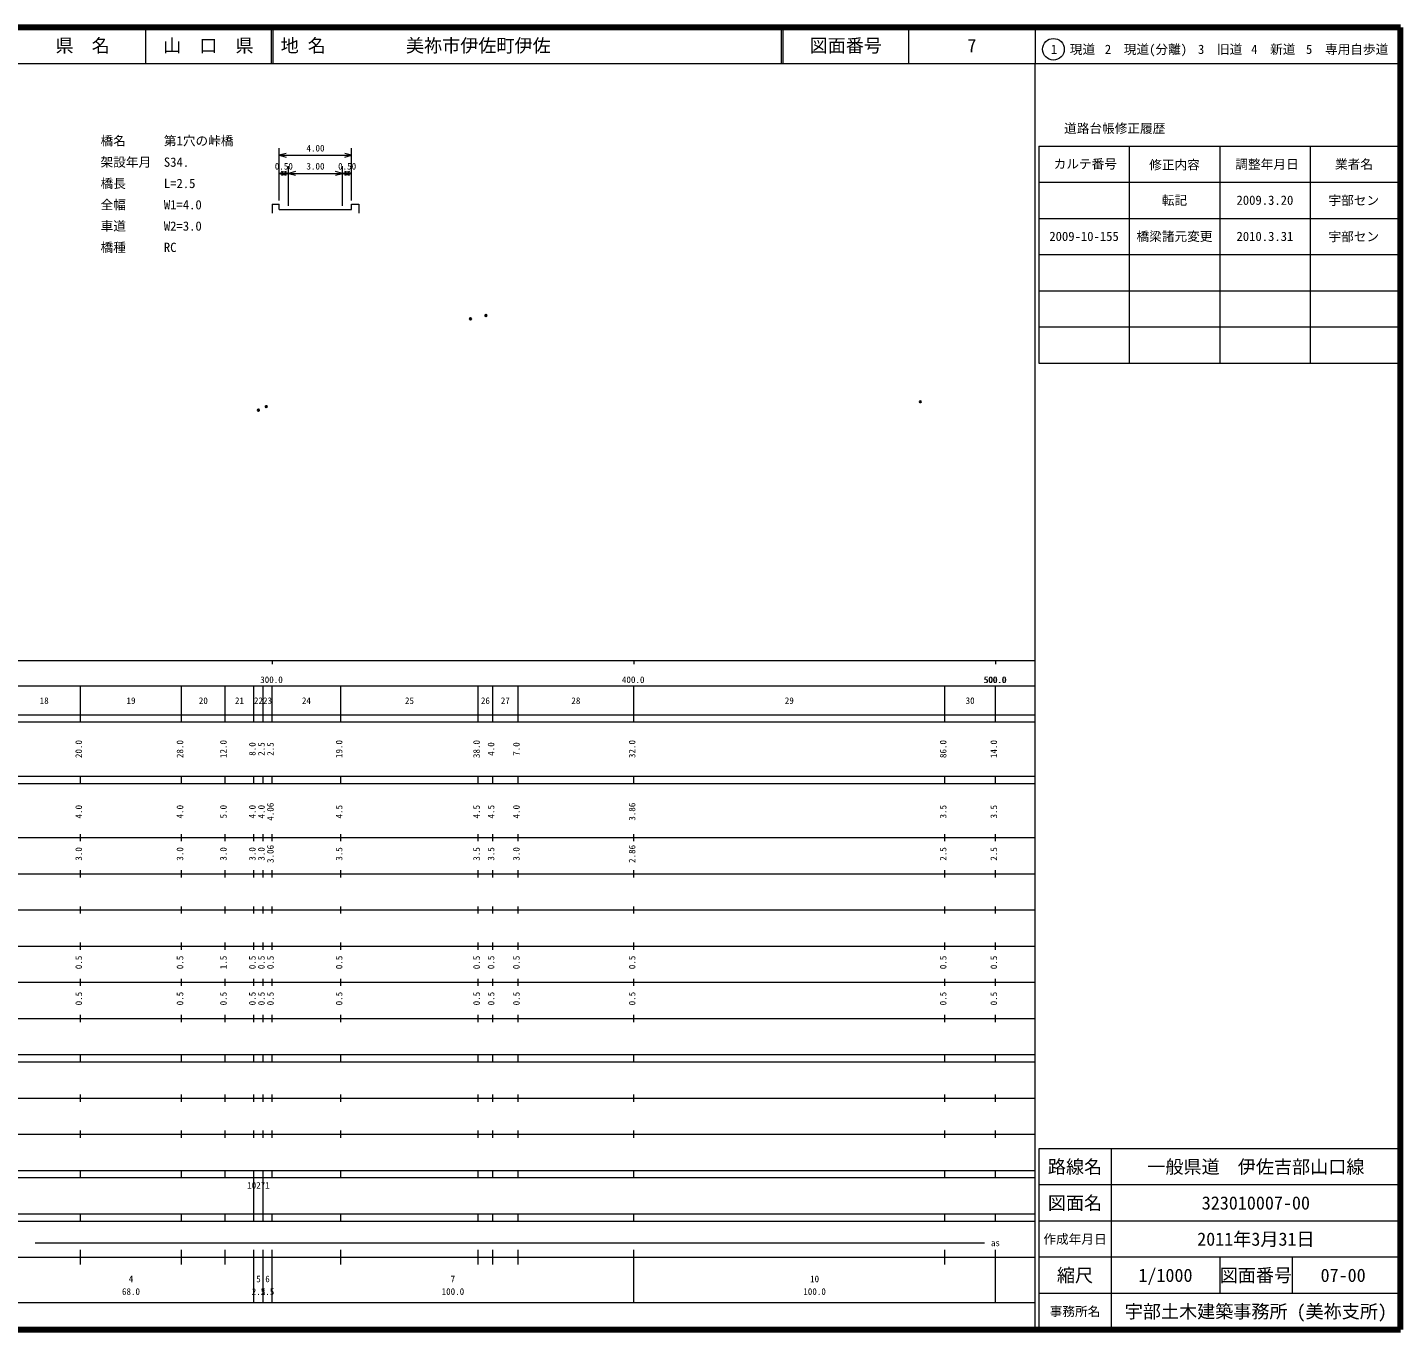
# Model space of a CAD drawing. Units: millimetres on the paper, with parts at other scales. Extents: x 40 to 680, y 20 to 380.
# Drawn here: x 300.4 to 680, y 20 to 380 of the extents above; entities that cross this region are included whole.
import ezdxf
from ezdxf.enums import TextEntityAlignment as Align

# ---------------------------------------------------------------- set-up
doc = ezdxf.new("R2010")
doc.units = ezdxf.units.MM
doc.header["$PDMODE"] = 32
doc.header["$PDSIZE"] = 0.5
doc.layers.add('M-OTRS', color=6, linetype='Continuous')
doc.layers.add('M-TTL-TXT', color=7, linetype='Continuous')
for name, color, linetype, lineweight in [('M-STR-HTXT', 7, 'Continuous', 18), ('M-TTL', 2, 'Continuous', 140), ('M-TTL-BAND', 7, 'Continuous', 13), ('M-TTL-FRAM', 2, 'Continuous', 18), ('M-TTL-LINE', 7, 'Continuous', 18)]:
    doc.layers.add(name, color=color, linetype=linetype, lineweight=lineweight)
doc.styles.add('ＭＳ ゴシック', font='')
doc.styles.get('ＭＳ ゴシック').set_extended_font_data('MS Gothic')

msp = doc.modelspace()

# ---------------------------------------------------------------- linework, layer by layer
at = {"layer": 'M-OTRS'}
for p in [(427.134, 300.344), (427.134, 300.344), (422.859, 299.449), (422.859, 299.449), (364.215, 274.181), (366.408, 275.181), (547.238, 276.521)]:
    msp.add_point(p, dxfattribs=at)
at = {"layer": 'M-STR-HTXT'}
for p, q in [((370.01, 332.155), (370.01, 346.655)), ((390.01, 332.155), (390.01, 346.655)), ((371.942, 345.173), (370.01, 344.655)), ((370.01, 344.655), (390.01, 344.655)), ((370.01, 344.655), (371.942, 344.138)), ((390.01, 344.655), (388.078, 345.173)), ((388.078, 344.138), (390.01, 344.655)), ((371.942, 340.173), (370.01, 339.655)), ((370.01, 339.655), (372.51, 339.655)), ((370.01, 339.655), (371.942, 339.138)), ((372.51, 339.655), (370.578, 340.173)), ((370.578, 339.138), (372.51, 339.655)), ((372.51, 330.655), (372.51, 341.655)), ((374.442, 340.173), (372.51, 339.655)), ((372.51, 339.655), (387.51, 339.655)), ((372.51, 339.655), (374.442, 339.138)), ((387.51, 339.655), (385.578, 340.173)), ((385.578, 339.138), (387.51, 339.655)), ((387.51, 330.655), (387.51, 341.655)), ((389.442, 340.173), (387.51, 339.655)), ((387.51, 339.655), (390.01, 339.655)), ((387.51, 339.655), (389.442, 339.138)), ((390.01, 339.655), (388.078, 340.173)), ((388.078, 339.138), (390.01, 339.655)), ((368.01, 331.155), (370.01, 331.155)), ((368.01, 331.155), (368.01, 328.655)), ((370.01, 329.655), (370.01, 331.155)), ((390.01, 329.655), (390.01, 331.155)), ((390.01, 331.155), (392.01, 331.155)), ((392.01, 331.155), (392.01, 328.655)), ((370.01, 329.655), (372.51, 329.655)), ((372.51, 329.655), (387.51, 329.655)), ((387.51, 329.655), (390.01, 329.655))]:
    msp.add_line(p, q, dxfattribs=at)
at = {"layer": 'M-TTL'}
for p, q in [((680, 380), (40, 380)), ((680, 20), (680, 380)), ((40, 20), (680, 20))]:
    msp.add_line(p, q, dxfattribs=at)
at = {"layer": 'M-TTL-BAND'}
for p, q in [((579, 20), (579, 370)), ((40, 205), (579, 205)), ((368, 205), (368, 204)), ((468, 205), (468, 204)), ((568, 205), (568, 204)), ((68, 198), (579, 198)), ((315, 188), (315, 198)), ((343, 188), (343, 198)), ((355, 188), (355, 198)), ((363, 188), (363, 198)), ((365.5, 188), (365.5, 198)), ((368, 188), (368, 198)), ((387, 188), (387, 198)), ((425, 188), (425, 198)), ((429, 188), (429, 198)), ((436, 188), (436, 198)), ((468, 188), (468, 198)), ((554, 188), (554, 198)), ((568, 188), (568, 198)), ((40, 190), (579, 190)), ((40, 188), (579, 188)), ((40, 173), (579, 173)), ((40, 171), (579, 171)), ((315, 171), (315, 173)), ((343, 171), (343, 173)), ((355, 171), (355, 173)), ((363, 171), (363, 173)), ((365.5, 171), (365.5, 173)), ((368, 171), (368, 173)), ((387, 171), (387, 173)), ((425, 171), (425, 173)), ((429, 171), (429, 173)), ((436, 171), (436, 173)), ((468, 171), (468, 173)), ((554, 171), (554, 173)), ((568, 171), (568, 173)), ((40, 156), (579, 156)), ((315, 155), (315, 157)), ((343, 155), (343, 157)), ((355, 155), (355, 157)), ((363, 155), (363, 157)), ((365.5, 155), (365.5, 157)), ((368, 155), (368, 157)), ((387, 155), (387, 157)), ((425, 155), (425, 157)), ((429, 155), (429, 157)), ((436, 155), (436, 157)), ((468, 155), (468, 157)), ((554, 155), (554, 157)), ((568, 155), (568, 157)), ((46, 146), (579, 146)), ((315, 145), (315, 147)), ((343, 145), (343, 147)), ((355, 145), (355, 147)), ((363, 145), (363, 147)), ((365.5, 145), (365.5, 147)), ((368, 145), (368, 147)), ((387, 145), (387, 147)), ((425, 145), (425, 147)), ((429, 145), (429, 147)), ((436, 145), (436, 147)), ((468, 145), (468, 147)), ((554, 145), (554, 147)), ((568, 145), (568, 147)), ((315, 135), (315, 137)), ((343, 135), (343, 137)), ((355, 135), (355, 137)), ((363, 135), (363, 137)), ((365.5, 135), (365.5, 137)), ((368, 135), (368, 137)), ((387, 135), (387, 137)), ((425, 135), (425, 137)), ((429, 135), (429, 137)), ((436, 135), (436, 137)), ((468, 135), (468, 137)), ((554, 135), (554, 137)), ((568, 135), (568, 137)), ((52, 136), (579, 136)), ((46, 126), (579, 126)), ((315, 125), (315, 127)), ((343, 125), (343, 127)), ((355, 125), (355, 127)), ((363, 125), (363, 127)), ((365.5, 125), (365.5, 127)), ((368, 125), (368, 127)), ((387, 125), (387, 127)), ((425, 125), (425, 127)), ((429, 125), (429, 127)), ((436, 125), (436, 127)), ((468, 125), (468, 127)), ((554, 125), (554, 127)), ((568, 125), (568, 127)), ((52, 116), (579, 116)), ((315, 115), (315, 117)), ((343, 115), (343, 117)), ((355, 115), (355, 117)), ((363, 115), (363, 117)), ((365.5, 115), (365.5, 117)), ((368, 115), (368, 117)), ((387, 115), (387, 117)), ((425, 115), (425, 117)), ((429, 115), (429, 117)), ((436, 115), (436, 117)), ((468, 115), (468, 117)), ((554, 115), (554, 117)), ((568, 115), (568, 117)), ((315, 105), (315, 107)), ((343, 105), (343, 107)), ((355, 105), (355, 107)), ((363, 105), (363, 107)), ((365.5, 105), (365.5, 107)), ((368, 105), (368, 107)), ((387, 105), (387, 107)), ((425, 105), (425, 107)), ((429, 105), (429, 107)), ((436, 105), (436, 107)), ((468, 105), (468, 107)), ((554, 105), (554, 107)), ((568, 105), (568, 107)), ((46, 106), (579, 106)), ((40, 96), (579, 96)), ((315, 94), (315, 96)), ((343, 94), (343, 96)), ((355, 94), (355, 96)), ((363, 94), (363, 96)), ((365.5, 94), (365.5, 96)), ((368, 94), (368, 96)), ((387, 94), (387, 96)), ((425, 94), (425, 96)), ((429, 94), (429, 96)), ((436, 94), (436, 96)), ((468, 94), (468, 96)), ((554, 94), (554, 96)), ((568, 94), (568, 96)), ((40, 94), (579, 94)), ((49, 84), (579, 84)), ((315, 83), (315, 85)), ((343, 83), (343, 85)), ((355, 83), (355, 85)), ((363, 83), (363, 85)), ((365.5, 83), (365.5, 85)), ((368, 83), (368, 85)), ((387, 83), (387, 85)), ((425, 83), (425, 85)), ((429, 83), (429, 85)), ((436, 83), (436, 85)), ((468, 83), (468, 85)), ((554, 83), (554, 85)), ((568, 83), (568, 85)), ((40, 74), (579, 74)), ((315, 73), (315, 75)), ((343, 73), (343, 75)), ((355, 73), (355, 75)), ((363, 73), (363, 75)), ((365.5, 73), (365.5, 75)), ((368, 73), (368, 75)), ((387, 73), (387, 75)), ((425, 73), (425, 75)), ((429, 73), (429, 75)), ((436, 73), (436, 75)), ((468, 73), (468, 75)), ((554, 73), (554, 75)), ((568, 73), (568, 75)), ((40, 64), (579, 64)), ((40, 62), (579, 62)), ((315, 62), (315, 64)), ((343, 62), (343, 64)), ((355, 62), (355, 64)), ((363, 62), (363, 64)), ((363, 52), (363, 62)), ((365.5, 62), (365.5, 64)), ((365.5, 52), (365.5, 62)), ((368, 62), (368, 64)), ((387, 62), (387, 64)), ((425, 62), (425, 64)), ((429, 62), (429, 64)), ((436, 62), (436, 64)), ((468, 62), (468, 64)), ((554, 62), (554, 64)), ((568, 62), (568, 64)), ((40, 52), (579, 52)), ((40, 50), (579, 50)), ((315, 50), (315, 52)), ((343, 50), (343, 52)), ((355, 50), (355, 52)), ((363, 50), (363, 52)), ((365.5, 50), (365.5, 52)), ((368, 50), (368, 52)), ((387, 50), (387, 52)), ((425, 50), (425, 52)), ((429, 50), (429, 52)), ((436, 50), (436, 52)), ((468, 50), (468, 52)), ((554, 50), (554, 52)), ((568, 50), (568, 52)), ((302.5, 44), (565, 44)), ((315, 38), (315, 42)), ((343, 38), (343, 42)), ((355, 38), (355, 42)), ((363, 27.5), (363, 42)), ((365.5, 27.5), (365.5, 42)), ((368, 27.5), (368, 42)), ((387, 38), (387, 42)), ((425, 38), (425, 42)), ((429, 38), (429, 42)), ((436, 38), (436, 42)), ((468, 27.5), (468, 42)), ((554, 38), (554, 42)), ((568, 27.5), (568, 42)), ((40, 40), (579, 40)), ((68, 27.5), (579, 27.5))]:
    msp.add_line(p, q, dxfattribs=at)
at = {"layer": 'M-TTL-FRAM'}
for p, q in [((580, 347.197), (580, 287.197)), ((580, 347.197), (680, 347.197)), ((580, 287.197), (680, 287.197)), ((680, 70), (580, 70)), ((580, 70), (580, 20))]:
    msp.add_line(p, q, dxfattribs=at)
at = {"layer": 'M-TTL-LINE'}
for p, q in [((333, 380), (333, 370)), ((367.75, 380), (367.75, 370)), ((368.25, 380), (368.25, 370)), ((508.747, 380), (508.747, 370)), ((509.247, 380), (509.247, 370)), ((543.997, 380), (543.997, 370)), ((579, 380), (579, 370)), ((40, 370), (680, 370)), ((605, 347.197), (605, 287.197)), ((630, 347.197), (630, 287.197)), ((655, 347.197), (655, 287.197)), ((580, 337.197), (680, 337.197)), ((580, 327.197), (680, 327.197)), ((580, 317.197), (680, 317.197)), ((580, 307.197), (680, 307.197)), ((580, 297.197), (680, 297.197)), ((600, 70), (600, 20)), ((680, 60), (580, 60)), ((680, 50), (580, 50)), ((680, 40), (580, 40)), ((630, 40), (630, 30)), ((650, 40), (650, 30)), ((680, 30), (580, 30))]:
    msp.add_line(p, q, dxfattribs=at)
msp.add_circle((584.031, 373.958), 3, dxfattribs=at)

# ---------------------------------------------------------------- texts
at = {"layer": 'M-STR-HTXT', "style": 'ＭＳ ゴシック'}
for s, p in [('橋名\u3000\u3000\u3000第1穴の峠橋', (320.587, 346.606)), ('架設年月\u3000S34.', (320.587, 340.715)), ('橋長\u3000\u3000\u3000L=2.5', (320.587, 334.824)), ('全幅\u3000\u3000\u3000W1=4.0', (320.587, 328.933)), ('車道\u3000\u3000\u3000W2=3.0', (320.587, 323.042)), ('橋種\u3000\u3000\u3000RC', (320.587, 317.151))]:
    msp.add_text(s, height=2.566, dxfattribs=at).set_placement(p, align=Align.BOTTOM_LEFT)
for s, p in [('4.00', (380.01, 345.155)), ('0.50', (371.26, 340.155)), ('3.00', (380.01, 340.155)), ('0.50', (388.76, 340.155))]:
    msp.add_text(s, height=1.833, dxfattribs=at).set_placement(p, align=Align.BOTTOM_CENTER)
at = {"layer": 'M-TTL-BAND', "style": 'ＭＳ ゴシック'}
for s, p in [('300.0', (367.844, 198.195)), ('400.0', (467.844, 198.195)), ('500.0', (567.844, 198.195)), ('500.0', (568, 198.195)), ('18', (305, 192.405)), ('19', (329, 192.405)), ('20', (349, 192.405)), ('21', (359, 192.405)), ('22', (364.25, 192.405)), ('23', (366.75, 192.405)), ('24', (377.5, 192.405)), ('25', (406, 192.405)), ('26', (427, 192.405)), ('27', (432.5, 192.405)), ('28', (452, 192.405)), ('29', (511, 192.405)), ('30', (561, 192.405)), ('as', (568, 42.5)), ('4', (329, 32.523)), ('5', (364.25, 32.523)), ('6', (366.75, 32.523)), ('7', (418, 32.523)), ('10', (518, 32.523)), ('68.0', (329, 29.033)), ('2.5', (364.25, 29.033)), ('2.5', (366.75, 29.033)), ('100.0', (418, 29.033)), ('100.0', (518, 29.033))]:
    msp.add_text(s, height=1.833, dxfattribs=at).set_placement(p, align=Align.BOTTOM_CENTER)
for s, p in [('20.0', (316, 180.5)), ('28.0', (344, 180.5)), ('12.0', (356, 180.5)), ('8.0', (364, 180.5)), ('2.5', (366.5, 180.5)), ('2.5', (369, 180.5)), ('19.0', (388, 180.5)), ('38.0', (426, 180.5)), ('4.0', (430, 180.5)), ('7.0', (437, 180.5)), ('32.0', (469, 180.5)), ('86.0', (555, 180.5)), ('14.0', (569, 180.5)), ('4.0', (316, 163.174)), ('4.0', (344, 163.174)), ('5.0', (356, 163.174)), ('4.0', (364, 163.174)), ('4.0', (366.5, 163.174)), ('4.06', (369, 163.174)), ('4.5', (388, 163.174)), ('4.5', (426, 163.174)), ('4.5', (430, 163.174)), ('4.0', (437, 163.174)), ('3.86', (469, 163.174)), ('3.5', (555, 163.174)), ('3.5', (569, 163.174)), ('3.0', (316, 151.5)), ('3.0', (344, 151.5)), ('3.0', (356, 151.5)), ('3.0', (364, 151.5)), ('3.0', (366.5, 151.5)), ('3.06', (369, 151.5)), ('3.5', (388, 151.5)), ('3.5', (426, 151.5)), ('3.5', (430, 151.5)), ('3.0', (437, 151.5)), ('2.86', (469, 151.5)), ('2.5', (555, 151.5)), ('2.5', (569, 151.5)), ('0.5', (316, 121.5)), ('0.5', (344, 121.5)), ('1.5', (356, 121.5)), ('0.5', (364, 121.5)), ('0.5', (366.5, 121.5)), ('0.5', (369, 121.5)), ('0.5', (388, 121.5)), ('0.5', (426, 121.5)), ('0.5', (430, 121.5)), ('0.5', (437, 121.5)), ('0.5', (469, 121.5)), ('0.5', (555, 121.5)), ('0.5', (569, 121.5)), ('0.5', (316, 111.5)), ('0.5', (344, 111.5)), ('0.5', (356, 111.5)), ('0.5', (364, 111.5)), ('0.5', (366.5, 111.5)), ('0.5', (369, 111.5)), ('0.5', (388, 111.5)), ('0.5', (426, 111.5)), ('0.5', (430, 111.5)), ('0.5', (437, 111.5)), ('0.5', (469, 111.5)), ('0.5', (555, 111.5)), ('0.5', (569, 111.5))]:
    msp.add_text(s, height=1.833, rotation=90, dxfattribs=at).set_placement(p, align=Align.BOTTOM_CENTER)
msp.add_text('10271', height=1.833, dxfattribs=at).set_placement((361.125, 58.405), align=Align.BOTTOM_LEFT)
at = {"layer": 'M-TTL-TXT', "style": 'ＭＳ ゴシック'}
for s, height, p in [('県\u3000名', 3.666, (315.625, 375)), ('山\u3000口\u3000県', 3.666, (350.375, 375)), ('図面番号', 3.666, (526.622, 375)), ('7', 3.666, (561.497, 375)), ('1\u3000現道', 2.566, (589.448, 373.958)), ('2\u3000現道(分離)', 2.566, (609.619, 373.958)), ('3\u3000旧道', 2.566, (630.121, 373.958)), ('4\u3000新道', 2.566, (644.824, 373.958)), ('5\u3000専用自歩道', 2.566, (665.228, 373.958)), ('道路台帳修正履歴', 2.566, (600.968, 352.113)), ('カルテ番号', 2.566, (592.839, 342.277)), ('修正内容', 2.566, (617.509, 342.023)), ('調整年月日', 2.566, (643.089, 342.197)), ('業者名', 2.566, (667.134, 342.197)), ('転記', 2.566, (617.5, 332.245)), ('2009.3.20', 2.566, (642.5, 332.245)), ('宇部セン', 2.566, (667.077, 332.189)), ('2009-10-155', 2.566, (592.5, 322.245)), ('橋梁諸元変更', 2.566, (617.5, 322.245)), ('2010.3.31', 2.566, (642.5, 322.245)), ('宇部セン', 2.566, (667.077, 322.189)), ('路線名', 3.666, (590, 65)), ('路線名', 3.666, (590, 65)), ('一般県道\u3000伊佐吉部山口線', 3.666, (640, 65)), ('図面名', 3.666, (590, 55)), ('図面名', 3.666, (590, 55)), ('323010007-00', 3.666, (640, 55)), ('作成年月日', 2.566, (590, 45)), ('作成年月日', 2.566, (590, 45)), ('2011年3月31日', 3.666, (640, 45)), ('縮尺', 3.666, (590, 35)), ('縮尺', 3.666, (590, 35)), ('1/1000', 3.666, (615, 35)), ('図面番号', 3.666, (640, 35)), ('図面番号', 3.666, (640, 35)), ('07-00', 3.666, (664.125, 35)), ('事務所名', 2.566, (590, 25)), ('事務所名', 2.566, (590, 25)), ('宇部土木建築事務所 (美祢支所)', 3.666, (640, 25))]:
    msp.add_text(s, height=height, dxfattribs=at).set_placement(p, align=Align.MIDDLE_CENTER)
for s, p in [('地 名', (370.38, 375)), ('美祢市伊佐町伊佐', (405.024, 375))]:
    msp.add_text(s, height=3.666, dxfattribs=at).set_placement(p, align=Align.MIDDLE_LEFT)

doc.saveas('drawing.dxf')
